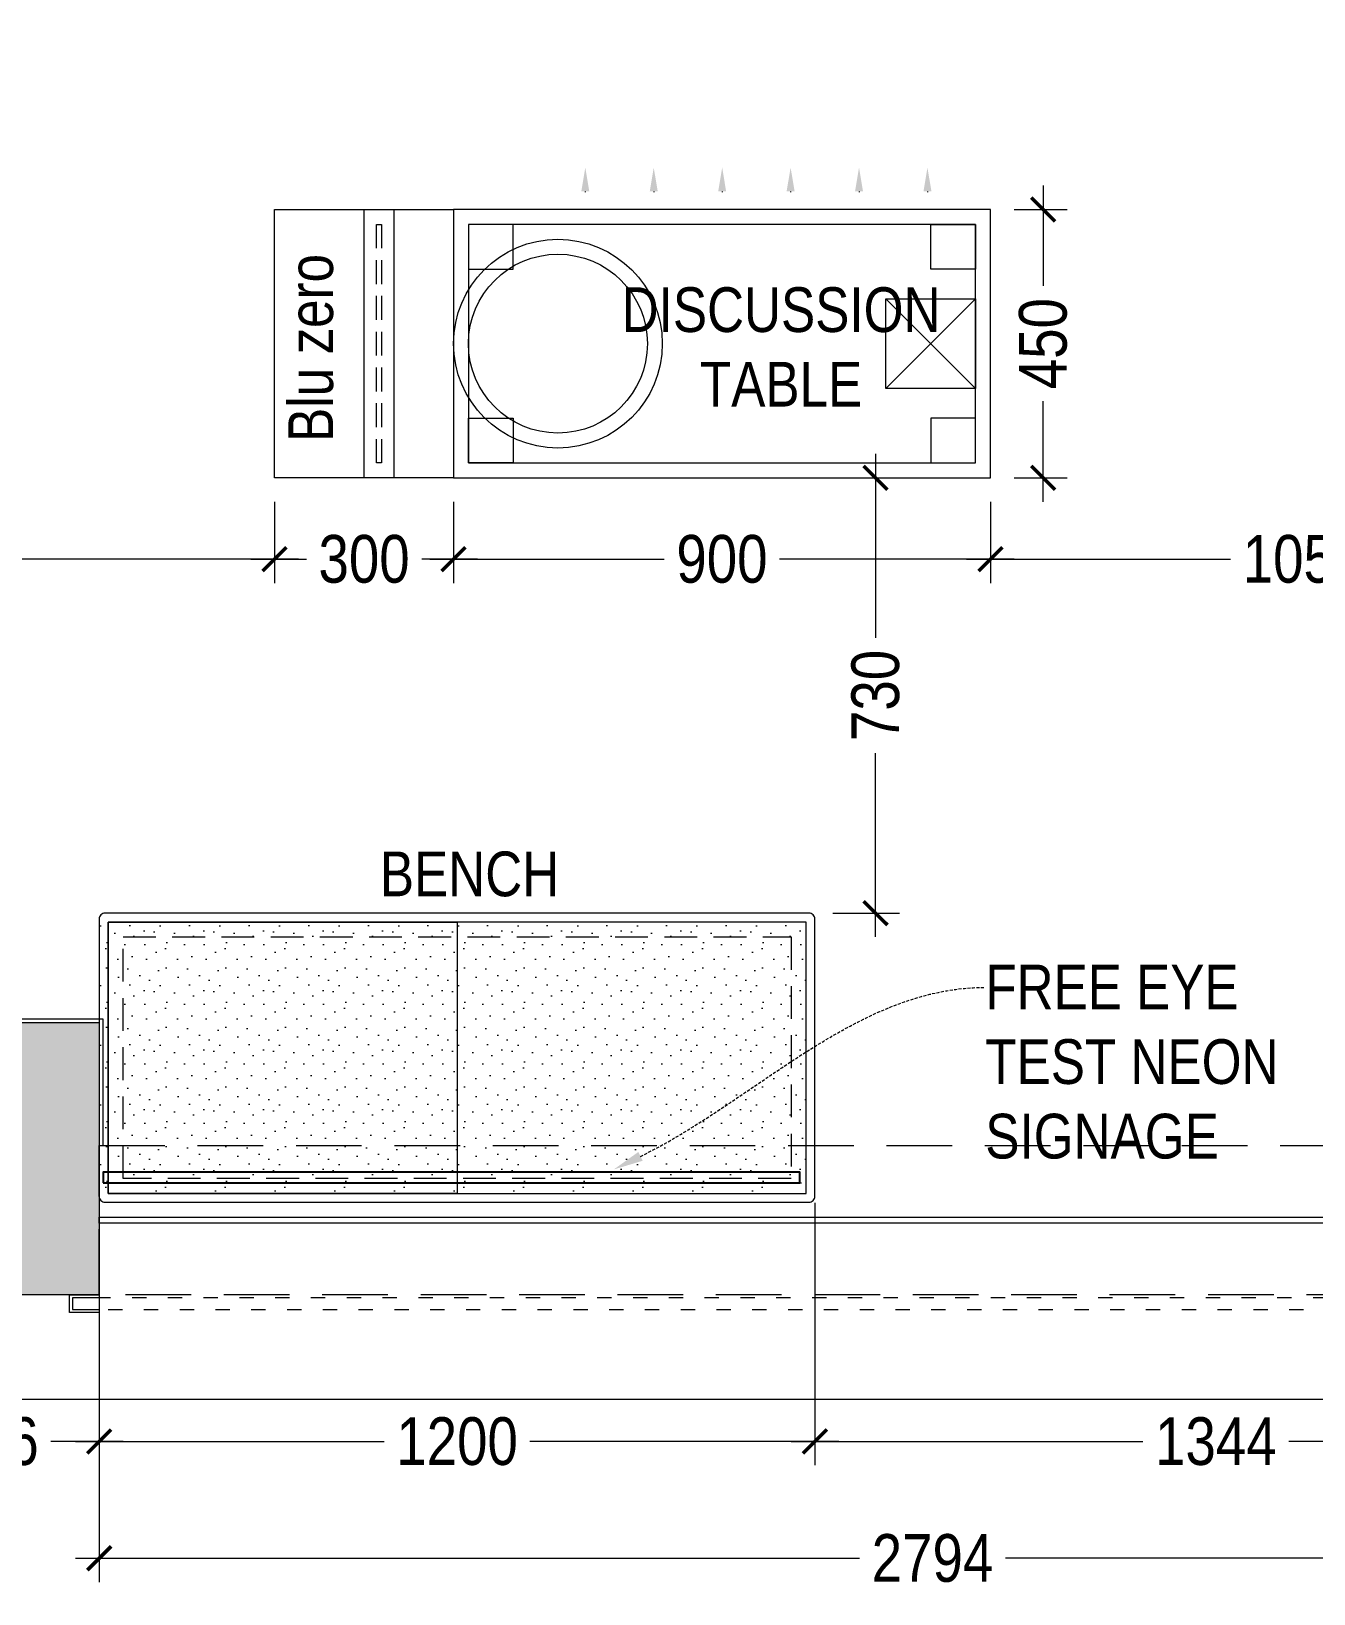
# Model space of a CAD drawing. Extents: x 9776 to 16997, y -1124789 to 0.
# Drawn here: x 13442 to 15592, y -1123415 to -1120795 of the extents above; entities that cross this region are included whole.
import ezdxf
from ezdxf import colors
from ezdxf.entities.mleader import LeaderData, LeaderLine
from ezdxf.lldxf.tags import DXFTag
from ezdxf.math import Vec2, Vec3

# ---------------------------------------------------------------- set-up
doc = ezdxf.new("R2010")
doc.units = 0
doc.header["$LTSCALE"] = 40
doc.header["$MEASUREMENT"] = 0
doc.header["$PDMODE"] = 3
for name, pattern in [('ACAD_ISO03W100', [30, 12, -18]), ('D10_DASHED', [0.75, 0.5, -0.25]), ('HIDDEN', [0.375, 0.25, -0.125]), ('HIDDEN2', [0.1875, 0.125, -0.0625])]:
    doc.linetypes.add(name, pattern=pattern)
for name, color, linetype, lineweight in [('beam', 90, 'Continuous', 9), ('Column', 243, 'Continuous', 9), ('Column hatch', 8, 'Continuous', 9), ('dimensions', 149, 'Continuous', 5), ('Floor-Unit', 1, 'Continuous', 13), ('Glass-FrontGlazing', 150, 'Continuous', 20), ('LENS_FURNITURE', 13, 'Continuous', 9), ('LENS_HATCH', 251, 'Continuous', 5), ('LENS_TEXT', 31, 'HIDDEN2', 5), ('LN-ELEVATION-1', 81, 'Continuous', 25), ('LN-ELEVATION-2', 103, 'Continuous', 20), ('LN-ELEVATION-5', 167, 'Continuous', 5), ('Mirror', 4, 'Continuous', 15), ('shutter', 172, 'Continuous', 9), ('Steps', 4, 'Continuous', 9)]:
    doc.layers.add(name, color=color, linetype=linetype, lineweight=lineweight)
doc.styles.get("Standard").update_dxf_attribs({"font": 'ARIALN.TTF'})
tags = doc.linetypes.add('DASHED2', pattern=[0.375, 0.25, -0.125]).pattern_tags.tags
tags[6:7] = [DXFTag(74, 4), DXFTag(75, 0), DXFTag(340, '0'), DXFTag(46, 1.0), DXFTag(50, 0.0), DXFTag(44, 0.0), DXFTag(45, 0.0)]
tags[4:5] = [DXFTag(74, 4), DXFTag(75, 0), DXFTag(340, '0'), DXFTag(46, 1.0), DXFTag(50, 0.0), DXFTag(44, 0.0), DXFTag(45, 0.0)]
doc.dimstyles.new('Working', dxfattribs={"dimscale": 0.8, "dimtxt": 100, "dimasz": 50, "dimexe": 50, "dimexo": 50, "dimgap": 0, "dimtad": 0, "dimdec": 0, "dimzin": 0, "dimdsep": 46, "dimtxsty": 'Standard', "dimblk": 'ARCHTICK', "dimcen": 0, "dimdle": 50, "dimclrd": 250, "dimclre": 8, "dimclrt": 7, "dimadec": 0, "dimazin": 0, "dimtfac": 1, "dimtdec": 0, "dimtofl": 0, "dimtmove": 1, "dimatfit": 3, "dimfxl": 3, "dimtolj": 1, "dimlwd": 5, "dimlwe": 0, "dimarcsym": 0})

# ---------------------------------------------------------------- blocks, each defined once
blk = doc.blocks.new('sdvwers')
at = {"layer": 'Column hatch'}
h = blk.add_hatch(color=256, dxfattribs=at)
h.dxf.hatch_style = 1
h.paths.add_polyline_path([(-3044.1, -4719.7), (-3044.1, -4263.3), (-3399.7, -4263.3), (-3399.7, -4719.7)])
at = {"layer": 'beam', "linetype": 'HIDDEN', "ltscale": 11}
blk.add_lwpolyline([(-250, -4719.7), (-3044.1, -4719.7), (-3044.1, -4469.7), (-250, -4469.7)], close=True, dxfattribs=at)
at = {"layer": 'Column'}
for p, q in [((-3399.7, -4263.3), (-3044.1, -4263.3)), ((-3044.1, -4263.3), (-3044.1, -4719.7)), ((-3044.1, -4719.7), (-3399.7, -4719.7))]:
    blk.add_line(p, q, dxfattribs=at)
at = {"layer": 'Mirror', "lineweight": 0}
for points in [[(-3405.7, -4469.7), (-3405.7, -4257.3), (-3038.1, -4257.3), (-3038.1, -4469.7)], [(-3399.7, -4469.7), (-3399.7, -4263.3), (-3044.1, -4263.3), (-3044.1, -4469.7)]]:
    blk.add_lwpolyline(points, dxfattribs=at)
at = {"layer": 'shutter', "ltscale": 10}
blk.add_lwpolyline([(-3044.1, -4719.7), (-3044.1, -4724.7), (-3089.1, -4724.7), (-3089.1, -4744.7), (-3044.1, -4744.7), (-3044.1, -4749.7), (-3094.1, -4749.7), (-3094.1, -4719.7)], close=True, dxfattribs=at)
at = {"layer": 'shutter', "color": 5, "linetype": 'ACAD_ISO03W100', "ltscale": 0.05, "true_color": 0x0505ff}
blk.add_lwpolyline([(-3089.1, -4724.7), (-3089.1, -4744.7), (-205, -4744.7), (-205, -4724.7)], close=True, dxfattribs=at)
at = {"layer": 'Steps'}
blk.add_line((-6520, -4894.7), (0, -4894.7), dxfattribs=at)
blk = doc.blocks.new('D-Table-900')
at = {"layer": 'LN-ELEVATION-1', "linetype": 'ByBlock', "lineweight": -2}
for p, q in [((-794.5, -480.3), (-794.5, -479)), ((-679.8, -480.3), (-679.8, -479)), ((-565.1, -480.3), (-565.1, -479)), ((-450.4, -480.3), (-450.4, -479)), ((-335.6, -480.3), (-335.6, -479)), ((-220.9, -480.3), (-220.9, -479))]:
    blk.add_line(p, q, dxfattribs=at)
for points in [[(0, 0), (-900, 0), (-900, -450), (0, -450)], [(-25, -25), (-875, -25), (-875, -425), (-25, -425)]]:
    blk.add_lwpolyline(points, close=True, dxfattribs=at)
for radius in [175, 150]:
    blk.add_circle((-175, -225), radius, dxfattribs=at)
for points in [[(-787.9, -480.3), (-801.2, -480.3), (-794.5, -520.3)], [(-673.1, -480.3), (-686.5, -480.3), (-679.8, -520.3)], [(-558.4, -480.3), (-571.8, -480.3), (-565.1, -520.3)], [(-443.7, -480.3), (-457, -480.3), (-450.4, -520.3)], [(-329, -480.3), (-342.3, -480.3), (-335.6, -520.3)], [(-214.2, -480.3), (-227.6, -480.3), (-220.9, -520.3)]]:
    blk.add_solid(points, dxfattribs=at)
at = {"layer": 'LN-ELEVATION-5', "linetype": 'ByBlock', "lineweight": -2}
for p, q in [((-725, -300), (-875, -150)), ((-875, -300), (-725, -150))]:
    blk.add_line(p, q, dxfattribs=at)
for points in [[(-800, -25), (-875, -25), (-875, -100), (-800, -100)], [(-100, -25), (-25, -25), (-25, -100), (-100, -100)], [(-725, -300), (-875, -300), (-875, -150), (-725, -150)], [(-800, -425), (-875, -425), (-875, -350), (-800, -350)], [(-100, -425), (-25, -425), (-25, -350), (-100, -350)]]:
    blk.add_lwpolyline(points, close=True, dxfattribs=at)
blk = doc.blocks.new('blu zero rack details')
at = {"layer": 'LENS_FURNITURE', "color": 1, "ltscale": 0.5}
for points in [[(86206.7, 120883.4), (86206.7, 120433.4), (85906.7, 120433.4), (85906.7, 120883.4)], [(86106.7, 120883.4), (86106.7, 120433.4), (86056.7, 120433.4), (86056.7, 120883.4)]]:
    blk.add_lwpolyline(points, close=True, dxfattribs=at)
at = {"layer": 'LENS_FURNITURE', "color": 1, "linetype": 'D10_DASHED', "ltscale": 2}
blk.add_lwpolyline([(86085.7, 120858.4), (86085.7, 120458.4), (86077.7, 120458.4), (86077.7, 120858.4)], close=True, dxfattribs=at)
blk = doc.blocks.new('awefera')
at = {"layer": 'LENS_HATCH', "lineweight": 0}
h = blk.add_hatch(dxfattribs=at)
h.set_pattern_fill('STIP1', color=177, scale=100, angle=270, pattern_type=2)
h.set_pattern_definition([(270, (6617251.08, -170439.11), (100, -2e-13), [0, -100]), (270, (6617235.08, -170451.11), (100, -2e-13), [0, -100]), (270, (6617211.08, -170446.11), (100, -2e-13), [0, -100]), (270, (6617188.08, -170481.11), (100, -2e-13), [0, -100]), (270, (6617224.08, -170478.11), (100, -2e-13), [0, -100]), (270, (6617248.08, -170505.11), (100, -2e-13), [0, -100]), (270, (6617255.08, -170470.11), (100, -2e-13), [0, -100]), (270, (6617214.08, -170512.11), (100, -2e-13), [0, -100]), (270, (6617182.08, -170507.11), (100, -2e-13), [0, -100]), (270, (6617167.08, -170433.11), (100, -2e-13), [0, -100]), (270, (6617187.08, -170451.11), (100, -2e-13), [0, -100]), (270, (6617168.08, -170465.11), (100, -2e-13), [0, -100]), (270, (6617232.08, -170526.11), (100, -2e-13), [0, -100]), (270, (6617207.08, -170494.11), (100, -2e-13), [0, -100]), (270, (6617240.08, -170486.11), (100, -2e-13), [0, -100]), (270, (6617231.08, -170503.11), (100, -2e-13), [0, -100]), (270, (6617204.08, -170467.11), (100, -2e-13), [0, -100]), (270, (6617258.08, -170495.11), (100, -2e-13), [0, -100]), (270, (6617199.08, -170526.11), (100, -2e-13), [0, -100]), (270, (6617169.08, -170523.11), (100, -2e-13), [0, -100])])
h.paths.add_polyline_path([(451.7, 227.5), (0, 227.5), (0, -227.5), (451.7, -227.5)])
h.paths.add_polyline_path([(0, 227.5), (0, -227.5)], flags=17)
h.paths.add_polyline_path([(-733.3, 227.5), (0, 227.5), (0, -227.5), (-733.3, -227.5)])
at = {"layer": 'LN-ELEVATION-2', "ltscale": 0.5}
for points in [[(-718.3, 227.5), (-133.3, 227.5), (-133.3, -227.5), (-718.3, -227.5)], [(451.7, 227.5), (-133.3, 227.5), (-133.3, -227.5), (451.7, -227.5)]]:
    blk.add_lwpolyline(points, close=True, dxfattribs=at)
at = {"layer": 'LN-ELEVATION-5', "ltscale": 0.5}
blk.add_lwpolyline([(456.7, 242.5), (-723.3, 242.5, 0.414214), (-733.3, 232.5), (-733.3, -232.5, 0.414214), (-723.3, -242.5), (456.7, -242.5, 0.414214), (466.7, -232.5), (466.7, 232.5, 0.414214)], format="xyb", close=True, dxfattribs=at)
blk.add_lwpolyline([(451.7, 227.5), (-718.3, 227.5), (-718.3, -227.5), (451.7, -227.5)], close=True, dxfattribs=at)
at = {"layer": 'LN-ELEVATION-5', "linetype": 'HIDDEN2', "ltscale": 11}
blk.add_lwpolyline([(-693.3, 202.5), (426.7, 202.5), (426.7, -202.5), (-693.3, -202.5)], close=True, dxfattribs=at)
blk = doc.blocks.new('_ArchTick')
at = {"const_width": 0.15}
blk.add_lwpolyline([(-0.5, -0.5), (0.5, 0.5)], dxfattribs=at)
blk = doc.blocks.new('*D26')
at = {"layer": 'Defpoints', "color": 0, "ltscale": 50, "transparency": 16777216}
for p in [(13200.3, -1122663.5), (13555.9, -1122663.5), (13555.9, -1123159.5)]:
    blk.add_point(p, dxfattribs=at)
at = {"layer": 'dimensions', "color": 8, "linetype": 'DASHED2', "lineweight": 0, "ltscale": 50, "transparency": 16777216}
for p, q in [((13200.3, -1122759.5), (13200.3, -1123199.5)), ((13555.9, -1122759.5), (13555.9, -1123199.5))]:
    blk.add_line(p, q, dxfattribs=at)
at = {"layer": 'dimensions', "color": 250, "linetype": 'DASHED2', "lineweight": 5, "ltscale": 50, "transparency": 16777216}
for p, q in [((13160.3, -1123159.5), (13305.7, -1123159.5)), ((13595.9, -1123159.5), (13450.5, -1123159.5))]:
    blk.add_line(p, q, dxfattribs=at)
at = {"layer": 'dimensions', "color": 250, "lineweight": 5, "ltscale": 50, "transparency": 16777216, "xscale": 40, "yscale": 40, "zscale": 40, "rotation": 180}
blk.add_blockref('_ArchTick', (13200.3, -1123159.5), dxfattribs=at)
at = {"layer": 'dimensions', "color": 250, "lineweight": 5, "ltscale": 50, "transparency": 16777216, "xscale": 40, "yscale": 40, "zscale": 40}
blk.add_blockref('_ArchTick', (13555.9, -1123159.5), dxfattribs=at)
at = {"layer": 'dimensions', "color": 7, "ltscale": 50, "transparency": 16777216, "insert": (13378.1, -1123159.5), "char_height": 80, "attachment_point": 5, "bg_fill": 3, "box_fill_scale": 1.25, "bg_fill_color": 9, "bg_fill_true_color": 13158600, "bg_fill_transparency": 0}
blk.add_mtext('\\A1;356', dxfattribs=at)
blk = doc.blocks.new('*D27')
at = {"layer": 'Defpoints', "color": 0, "ltscale": 50, "transparency": 16777216}
for p in [(13555.9, -1122663.5), (14755.9, -1122663.5), (14755.9, -1123159.5)]:
    blk.add_point(p, dxfattribs=at)
at = {"layer": 'dimensions', "color": 8, "linetype": 'DASHED2', "lineweight": 0, "ltscale": 50, "transparency": 16777216}
for p, q in [((13555.9, -1122759.5), (13555.9, -1123199.5)), ((14755.9, -1122759.5), (14755.9, -1123199.5))]:
    blk.add_line(p, q, dxfattribs=at)
at = {"layer": 'dimensions', "color": 250, "linetype": 'DASHED2', "lineweight": 5, "ltscale": 50, "transparency": 16777216}
for p, q in [((13515.9, -1123159.5), (14061.1, -1123159.5)), ((14795.9, -1123159.5), (14250.7, -1123159.5))]:
    blk.add_line(p, q, dxfattribs=at)
at = {"layer": 'dimensions', "color": 250, "lineweight": 5, "ltscale": 50, "transparency": 16777216, "xscale": 40, "yscale": 40, "zscale": 40, "rotation": 180}
blk.add_blockref('_ArchTick', (13555.9, -1123159.5), dxfattribs=at)
at = {"layer": 'dimensions', "color": 250, "lineweight": 5, "ltscale": 50, "transparency": 16777216, "xscale": 40, "yscale": 40, "zscale": 40}
blk.add_blockref('_ArchTick', (14755.9, -1123159.5), dxfattribs=at)
at = {"layer": 'dimensions', "color": 7, "ltscale": 50, "transparency": 16777216, "insert": (14155.9, -1123159.5), "char_height": 80, "attachment_point": 5, "bg_fill": 3, "box_fill_scale": 1.25, "bg_fill_color": 9, "bg_fill_true_color": 13158600, "bg_fill_transparency": 0}
blk.add_mtext('\\A1;1200', dxfattribs=at)
blk = doc.blocks.new('*D28')
at = {"layer": 'Defpoints', "color": 0, "ltscale": 50, "transparency": 16777216}
for p in [(16100, 0), (14755.9, -1122663.5), (16100, -1123159.5)]:
    blk.add_point(p, dxfattribs=at)
at = {"layer": 'dimensions', "color": 8, "linetype": 'DASHED2', "lineweight": 0, "ltscale": 50, "transparency": 16777216}
for p, q in [((14755.9, -1122759.5), (14755.9, -1123199.5)), ((16100, -1122759.5), (16100, -1123199.5))]:
    blk.add_line(p, q, dxfattribs=at)
at = {"layer": 'dimensions', "color": 250, "linetype": 'DASHED2', "lineweight": 5, "ltscale": 50, "transparency": 16777216}
for p, q in [((14715.9, -1123159.5), (15333.2, -1123159.5)), ((16140, -1123159.5), (15522.7, -1123159.5))]:
    blk.add_line(p, q, dxfattribs=at)
at = {"layer": 'dimensions', "color": 250, "lineweight": 5, "ltscale": 50, "transparency": 16777216, "xscale": 40, "yscale": 40, "zscale": 40, "rotation": 180}
blk.add_blockref('_ArchTick', (14755.9, -1123159.5), dxfattribs=at)
at = {"layer": 'dimensions', "color": 250, "lineweight": 5, "ltscale": 50, "transparency": 16777216, "xscale": 40, "yscale": 40, "zscale": 40}
blk.add_blockref('_ArchTick', (16100, -1123159.5), dxfattribs=at)
at = {"layer": 'dimensions', "color": 7, "ltscale": 50, "transparency": 16777216, "insert": (15428, -1123159.5), "char_height": 80, "attachment_point": 5, "bg_fill": 3, "box_fill_scale": 1.25, "bg_fill_color": 9, "bg_fill_true_color": 13158600, "bg_fill_transparency": 0}
blk.add_mtext('\\A1;1344', dxfattribs=at)
blk = doc.blocks.new('*D51')
at = {"layer": 'Defpoints', "color": 0, "ltscale": 50, "transparency": 16777216}
for p in [(15050, -1121543.6), (15050, -1121680), (16100, -1121703.5)]:
    blk.add_point(p, dxfattribs=at)
at = {"layer": 'dimensions', "color": 8, "linetype": 'DASHED2', "lineweight": 0, "ltscale": 50, "transparency": 16777216}
for p, q in [((15050, -1121583.6), (15050, -1121720)), ((16100, -1121680), (16100, -1121640))]:
    blk.add_line(p, q, dxfattribs=at)
at = {"layer": 'dimensions', "color": 250, "linetype": 'DASHED2', "lineweight": 5, "ltscale": 50, "transparency": 16777216}
for p, q in [((15010, -1121680), (15480.2, -1121680)), ((16140, -1121680), (15669.8, -1121680))]:
    blk.add_line(p, q, dxfattribs=at)
at = {"layer": 'dimensions', "color": 250, "lineweight": 5, "ltscale": 50, "transparency": 16777216, "xscale": 40, "yscale": 40, "zscale": 40, "rotation": 180}
blk.add_blockref('_ArchTick', (15050, -1121680), dxfattribs=at)
at = {"layer": 'dimensions', "color": 250, "lineweight": 5, "ltscale": 50, "transparency": 16777216, "xscale": 40, "yscale": 40, "zscale": 40}
blk.add_blockref('_ArchTick', (16100, -1121680), dxfattribs=at)
at = {"layer": 'dimensions', "color": 7, "ltscale": 50, "transparency": 16777216, "insert": (15575, -1121680), "char_height": 80, "attachment_point": 5, "bg_fill": 3, "box_fill_scale": 1.25, "bg_fill_color": 9, "bg_fill_true_color": 13158600, "bg_fill_transparency": 0}
blk.add_mtext('\\A1;1050', dxfattribs=at)
blk = doc.blocks.new('*D52')
at = {"layer": 'Defpoints', "color": 0, "ltscale": 50, "transparency": 16777216}
for p in [(14150, -1121543.6), (15050, -1121543.6), (14150, -1121680)]:
    blk.add_point(p, dxfattribs=at)
at = {"layer": 'dimensions', "color": 8, "linetype": 'DASHED2', "lineweight": 0, "ltscale": 50, "transparency": 16777216}
for p, q in [((14150, -1121583.6), (14150, -1121720)), ((15050, -1121583.6), (15050, -1121720))]:
    blk.add_line(p, q, dxfattribs=at)
at = {"layer": 'dimensions', "color": 250, "linetype": 'DASHED2', "lineweight": 5, "ltscale": 50, "transparency": 16777216}
for p, q in [((14110, -1121680), (14527.6, -1121680)), ((15090, -1121680), (14672.4, -1121680))]:
    blk.add_line(p, q, dxfattribs=at)
at = {"layer": 'dimensions', "color": 250, "lineweight": 5, "ltscale": 50, "transparency": 16777216, "xscale": 40, "yscale": 40, "zscale": 40, "rotation": 180}
blk.add_blockref('_ArchTick', (14150, -1121680), dxfattribs=at)
at = {"layer": 'dimensions', "color": 250, "lineweight": 5, "ltscale": 50, "transparency": 16777216, "xscale": 40, "yscale": 40, "zscale": 40}
blk.add_blockref('_ArchTick', (15050, -1121680), dxfattribs=at)
at = {"layer": 'dimensions', "color": 7, "ltscale": 50, "transparency": 16777216, "insert": (14600, -1121680), "char_height": 80, "attachment_point": 5, "bg_fill": 3, "box_fill_scale": 1.25, "bg_fill_color": 9, "bg_fill_true_color": 13158600, "bg_fill_transparency": 0}
blk.add_mtext('\\A1;900', dxfattribs=at)
blk = doc.blocks.new('*D53')
at = {"layer": 'Defpoints', "color": 0, "ltscale": 50, "transparency": 16777216}
for p in [(13850, -1121543.6), (14150, -1121543.6), (13850, -1121680)]:
    blk.add_point(p, dxfattribs=at)
at = {"layer": 'dimensions', "color": 8, "linetype": 'DASHED2', "lineweight": 0, "ltscale": 50, "transparency": 16777216}
for p, q in [((13850, -1121583.6), (13850, -1121720)), ((14150, -1121583.6), (14150, -1121720))]:
    blk.add_line(p, q, dxfattribs=at)
at = {"layer": 'dimensions', "color": 250, "linetype": 'DASHED2', "lineweight": 5, "ltscale": 50, "transparency": 16777216}
for p, q in [((13810, -1121680), (13927.6, -1121680)), ((14190, -1121680), (14072.4, -1121680))]:
    blk.add_line(p, q, dxfattribs=at)
at = {"layer": 'dimensions', "color": 250, "lineweight": 5, "ltscale": 50, "transparency": 16777216, "xscale": 40, "yscale": 40, "zscale": 40, "rotation": 180}
blk.add_blockref('_ArchTick', (13850, -1121680), dxfattribs=at)
at = {"layer": 'dimensions', "color": 250, "lineweight": 5, "ltscale": 50, "transparency": 16777216, "xscale": 40, "yscale": 40, "zscale": 40}
blk.add_blockref('_ArchTick', (14150, -1121680), dxfattribs=at)
at = {"layer": 'dimensions', "color": 7, "ltscale": 50, "transparency": 16777216, "insert": (14000, -1121680), "char_height": 80, "attachment_point": 5, "bg_fill": 3, "box_fill_scale": 1.25, "bg_fill_color": 9, "bg_fill_true_color": 13158600, "bg_fill_transparency": 0}
blk.add_mtext('\\A1;300', dxfattribs=at)
blk = doc.blocks.new('*D54')
at = {"layer": 'Defpoints', "color": 0, "ltscale": 50, "transparency": 16777216}
for p in [(12380, -1121543.6), (13850, -1121543.6), (12380, -1121680)]:
    blk.add_point(p, dxfattribs=at)
at = {"layer": 'dimensions', "color": 8, "linetype": 'DASHED2', "lineweight": 0, "ltscale": 50, "transparency": 16777216}
for p, q in [((12380, -1121583.6), (12380, -1121720)), ((13850, -1121583.6), (13850, -1121720))]:
    blk.add_line(p, q, dxfattribs=at)
at = {"layer": 'dimensions', "color": 250, "linetype": 'DASHED2', "lineweight": 5, "ltscale": 50, "transparency": 16777216}
for p, q in [((12340, -1121680), (13020.2, -1121680)), ((13890, -1121680), (13209.8, -1121680))]:
    blk.add_line(p, q, dxfattribs=at)
at = {"layer": 'dimensions', "color": 250, "lineweight": 5, "ltscale": 50, "transparency": 16777216, "xscale": 40, "yscale": 40, "zscale": 40, "rotation": 180}
blk.add_blockref('_ArchTick', (12380, -1121680), dxfattribs=at)
at = {"layer": 'dimensions', "color": 250, "lineweight": 5, "ltscale": 50, "transparency": 16777216, "xscale": 40, "yscale": 40, "zscale": 40}
blk.add_blockref('_ArchTick', (13850, -1121680), dxfattribs=at)
at = {"layer": 'dimensions', "color": 7, "ltscale": 50, "transparency": 16777216, "insert": (13115, -1121680), "char_height": 80, "attachment_point": 5, "bg_fill": 3, "box_fill_scale": 1.25, "bg_fill_color": 9, "bg_fill_true_color": 13158600, "bg_fill_transparency": 0}
blk.add_mtext('\\A1;1470', dxfattribs=at)
blk = doc.blocks.new('*D69')
at = {"layer": 'Defpoints', "color": 0, "ltscale": 50, "transparency": 16777216}
for p in [(14745.9, -1121543.6), (14857.5, -1121543.6), (14745.9, -1122273.5)]:
    blk.add_point(p, dxfattribs=at)
at = {"layer": 'dimensions', "color": 250, "linetype": 'DASHED2', "lineweight": 5, "ltscale": 50, "transparency": 16777216}
for p, q in [((14857.5, -1121503.6), (14857.5, -1121836.5)), ((14857.5, -1122313.5), (14857.5, -1121980.6))]:
    blk.add_line(p, q, dxfattribs=at)
at = {"layer": 'dimensions', "color": 8, "linetype": 'DASHED2', "lineweight": 0, "ltscale": 50, "transparency": 16777216}
for p, q in [((14785.9, -1121543.6), (14897.5, -1121543.6)), ((14785.9, -1122273.5), (14897.5, -1122273.5))]:
    blk.add_line(p, q, dxfattribs=at)
at = {"layer": 'dimensions', "color": 250, "lineweight": 5, "ltscale": 50, "transparency": 16777216, "xscale": 40, "yscale": 40, "zscale": 40}
for p, rotation in [((14857.5, -1121543.6), 90), ((14857.5, -1122273.5), 270)]:
    blk.add_blockref('_ArchTick', p, dxfattribs=dict(at, rotation=rotation))
at = {"layer": 'dimensions', "color": 7, "ltscale": 50, "transparency": 16777216, "insert": (14857.5, -1121908.5), "char_height": 80, "attachment_point": 5, "rotation": 90, "bg_fill": 3, "box_fill_scale": 1.25, "bg_fill_color": 9, "bg_fill_true_color": 13158600, "bg_fill_transparency": 0}
blk.add_mtext('\\A1;730', dxfattribs=at)
blk = doc.blocks.new('*D70')
at = {"layer": 'Defpoints', "color": 0, "ltscale": 50, "transparency": 16777216}
for p in [(15050, -1121093.6), (15138.5, -1121093.6), (15050, -1121543.6)]:
    blk.add_point(p, dxfattribs=at)
at = {"layer": 'dimensions', "color": 250, "linetype": 'DASHED2', "lineweight": 5, "ltscale": 50, "transparency": 16777216}
for p, q in [((15138.5, -1121053.6), (15138.5, -1121244.9)), ((15138.5, -1121583.6), (15138.5, -1121392.3))]:
    blk.add_line(p, q, dxfattribs=at)
at = {"layer": 'dimensions', "color": 8, "linetype": 'DASHED2', "lineweight": 0, "ltscale": 50, "transparency": 16777216}
for p, q in [((15090, -1121093.6), (15178.5, -1121093.6)), ((15090, -1121543.6), (15178.5, -1121543.6))]:
    blk.add_line(p, q, dxfattribs=at)
at = {"layer": 'dimensions', "color": 250, "lineweight": 5, "ltscale": 50, "transparency": 16777216, "xscale": 40, "yscale": 40, "zscale": 40}
for p, rotation in [((15138.5, -1121093.6), 90), ((15138.5, -1121543.6), 270)]:
    blk.add_blockref('_ArchTick', p, dxfattribs=dict(at, rotation=rotation))
at = {"layer": 'dimensions', "color": 7, "ltscale": 50, "transparency": 16777216, "insert": (15138.5, -1121318.6), "char_height": 80, "attachment_point": 5, "rotation": 90, "bg_fill": 3, "box_fill_scale": 1.25, "bg_fill_color": 9, "bg_fill_true_color": 13158600, "bg_fill_transparency": 0}
blk.add_mtext('\\A1;450', dxfattribs=at)
blk = doc.blocks.new('*D74')
at = {"layer": 'Defpoints', "color": 0, "ltscale": 50, "transparency": 16777216}
for p in [(16350, -1122783.5), (13555.9, -1122793.5), (13555.9, -1123355.5)]:
    blk.add_point(p, dxfattribs=at)
at = {"layer": 'dimensions', "color": 8, "linetype": 'DASHED2', "lineweight": 0, "ltscale": 50, "transparency": 16777216}
for p, q in [((13555.9, -1122955.5), (13555.9, -1123395.5)), ((16350, -1122955.5), (16350, -1123395.5))]:
    blk.add_line(p, q, dxfattribs=at)
at = {"layer": 'dimensions', "color": 250, "linetype": 'DASHED2', "lineweight": 5, "ltscale": 50, "transparency": 16777216}
for p, q in [((13515.9, -1123355.5), (14854.6, -1123355.5)), ((16390, -1123355.5), (15051.3, -1123355.5))]:
    blk.add_line(p, q, dxfattribs=at)
at = {"layer": 'dimensions', "color": 250, "lineweight": 5, "ltscale": 50, "transparency": 16777216, "xscale": 40, "yscale": 40, "zscale": 40, "rotation": 180}
blk.add_blockref('_ArchTick', (13555.9, -1123355.5), dxfattribs=at)
at = {"layer": 'dimensions', "color": 250, "lineweight": 5, "ltscale": 50, "transparency": 16777216, "xscale": 40, "yscale": 40, "zscale": 40}
blk.add_blockref('_ArchTick', (16350, -1123355.5), dxfattribs=at)
at = {"layer": 'dimensions', "color": 7, "ltscale": 50, "transparency": 16777216, "insert": (14953, -1123355.5), "char_height": 80, "attachment_point": 5, "bg_fill": 3, "box_fill_scale": 1.25, "bg_fill_color": 9, "bg_fill_true_color": 13158600, "bg_fill_transparency": 0}
blk.add_mtext('\\A1;2794', dxfattribs=at)

msp = doc.modelspace()

# ---------------------------------------------------------------- linework, layer by layer
at = {"layer": 'Glass-FrontGlazing'}
msp.add_lwpolyline([(13555.9, -1122793.5), (13555.9, -1122783.5), (16350, -1122783.5), (16350, -1122793.5)], close=True, dxfattribs=at)

# ---------------------------------------------------------------- block references
msp.add_blockref('sdvwers', (16600, -1118193.8))
at = {"layer": 'Floor-Unit', "rotation": 180}
msp.add_blockref('D-Table-900', (14150, -1121543.6), dxfattribs=at)
at = {"layer": 'Floor-Unit'}
for name, p in [('blu zero rack details', (-72056.7, -1241977)), ('awefera', (14289.2, -1122516))]:
    msp.add_blockref(name, p, dxfattribs=at)

# ---------------------------------------------------------------- texts
at = {"layer": 'LENS_TEXT', "linetype": 'Continuous', "ltscale": 3, "insert": (13911, -1121325.8), "char_height": 75, "width": 545.579, "attachment_point": 5, "rotation": 90}
msp.add_mtext('\\pxqc,t8;Blu zero', dxfattribs=at)
at = {"layer": 'LENS_TEXT', "linetype": 'Continuous', "ltscale": 3, "char_height": 75, "width": 237.441, "attachment_point": 5}
for s, insert in [('\\pxqc;DISCUSSION TABLE', (14699.1, -1121324.1)), ('\\pxqc;BENCH', (14176.8, -1122208.3))]:
    msp.add_mtext(s, dxfattribs=dict(at, insert=insert))

# ---------------------------------------------------------------- next in the draw order: dimensions: what is measured, and where the dimension line sits
at = {"layer": 'dimensions', "ltscale": 50}
dim = msp.add_linear_dim(base=(13555.9, -1123159.5), p1=(13200.3, -1122663.5), p2=(13555.9, -1122663.5), dimstyle='Working', override={"dimfxl": 500, "dimfxlon": 1, "dimtfill": 1, "dimarcsym": 1}, dxfattribs=at)
dim.commit()
dim.dimension.update_dxf_attribs({"geometry": '*D26', "text_midpoint": (13378.1, -1123159.5)})

# ---------------------------------------------------------------- next in the draw order: dimensions: what is measured, and where the dimension line sits
dim = msp.add_linear_dim(base=(14755.9, -1123159.5), p1=(13555.9, -1122663.5), p2=(14755.9, -1122663.5), dimstyle='Working', override={"dimfxl": 500, "dimfxlon": 1, "dimtfill": 1, "dimarcsym": 1}, dxfattribs=at)
dim.commit()
dim.dimension.update_dxf_attribs({"geometry": '*D27', "text_midpoint": (14155.9, -1123159.5)})

# ---------------------------------------------------------------- next in the draw order: dimensions: what is measured, and where the dimension line sits
dim = msp.add_linear_dim(base=(16100, -1123159.5), p1=(14755.9, -1122663.5), p2=(16100, 0), dimstyle='Working', override={"dimfxl": 500, "dimfxlon": 1, "dimtfill": 1, "dimarcsym": 1}, dxfattribs=at)
dim.commit()
dim.dimension.update_dxf_attribs({"geometry": '*D28', "text_midpoint": (15428, -1123159.5)})

# ---------------------------------------------------------------- next in the draw order: linework, layer by layer
msp.add_lwpolyline([(13562.5, -1122726), (14730.5, -1122726), (14730.5, -1122708), (13562.5, -1122708)], close=True)

# ---------------------------------------------------------------- next in the draw order: dimensions: what is measured, and where the dimension line sits
for base, p1, p2, picture, middle in [((15050, -1121680), (16100, -1121703.5), (15050, -1121543.6), '*D51', (15575, -1121680)), ((13555.9, -1123355.5), (16350, -1122783.5), (13555.9, -1122793.5), '*D74', (14953, -1123355.5))]:
    dim = msp.add_linear_dim(base=base, p1=p1, p2=p2, dimstyle='Working', override={"dimfxl": 500, "dimfxlon": 1, "dimtfill": 1, "dimarcsym": 1}, dxfattribs=at)
    dim.commit()
    dim.dimension.update_dxf_attribs({"geometry": picture, "text_midpoint": middle})

# ---------------------------------------------------------------- next in the draw order: dimensions: what is measured, and where the dimension line sits
dim = msp.add_linear_dim(base=(14150, -1121680), p1=(15050, -1121543.6), p2=(14150, -1121543.6), dimstyle='Working', override={"dimfxl": 500, "dimfxlon": 1, "dimtfill": 1, "dimarcsym": 1}, dxfattribs=at)
dim.commit()
dim.dimension.update_dxf_attribs({"geometry": '*D52', "text_midpoint": (14600, -1121680)})

# ---------------------------------------------------------------- next in the draw order: leaders
at = {"layer": 'LENS_TEXT', "color": 1, "linetype": 'Continuous', "ltscale": 3, "true_color": 0xf50000}
ml = msp.add_multileader_mtext('Standard', dxfattribs=at)
ml.set_content('\\pxql,t3;{\\C256;FREE EYE TEST NEON SIGNAGE}', color=1)
ml.set_leader_properties(color=256, linetype='ByLayer', lineweight=-1)
ml.build(insert=Vec2(0, 0))
ml.multileader.update_dxf_attribs({"leader_type": 2, "dogleg_length": 0.36, "arrow_head_size": 50})
ctx = ml.context
ctx.base_point, ctx.char_height, ctx.arrow_head_size, ctx.landing_gap_size, ctx.plane_origin = Vec3(15041.4, -1122398.1, 44.9), 75, 50, 0.09, Vec3(17288.3, -1120549.7, 44.9)
notes = []
notes.append((ctx, [(1, (1, 1, 0), (15041, -1122398.1, 44.9), (1, 0), 0.36, [(0, [(14418.5, -1122703.5, 44.9)], 0, [])])]))
ctx.mtext.insert, ctx.mtext.width, ctx.mtext.flow_direction = Vec3(15041.5, -1122360, 44.9), 529.046, 5
for ctx, leaders in notes:
    for number, flags, end, landing, length, lines in leaders:
        leader = LeaderData()
        leader.index, (leader.has_last_leader_line, leader.has_dogleg_vector, leader.attachment_direction) = number, flags
        leader.last_leader_point, leader.dogleg_vector, leader.dogleg_length = Vec3(end), Vec3(landing), length
        for number, points, colour, breaks in lines:
            line = LeaderLine()
            line.index, line.vertices, line.color, line.breaks = number, Vec3.list(points), colors.encode_raw_color(colour), breaks
            leader.lines.append(line)
        ctx.leaders.append(leader)

# ---------------------------------------------------------------- next in the draw order: dimensions: what is measured, and where the dimension line sits
at = {"layer": 'dimensions', "ltscale": 50}
for base, p1, p2, picture, middle in [((15138.5, -1121093.6), (15050, -1121543.6), (15050, -1121093.6), '*D70', (15138.5, -1121318.6)), ((14857.5, -1121543.6), (14745.9, -1122273.5), (14745.9, -1121543.6), '*D69', (14857.5, -1121908.5))]:
    dim = msp.add_linear_dim(base=base, p1=p1, p2=p2, angle=90, dimstyle='Working', override={"dimfxl": 500, "dimfxlon": 1, "dimtfill": 1, "dimarcsym": 1}, dxfattribs=at)
    dim.commit()
    dim.dimension.update_dxf_attribs({"geometry": picture, "text_midpoint": middle})
dim = msp.add_linear_dim(base=(13850, -1121680), p1=(14150, -1121543.6), p2=(13850, -1121543.6), dimstyle='Working', override={"dimfxl": 500, "dimfxlon": 1, "dimtfill": 1, "dimarcsym": 1}, dxfattribs=at)
dim.commit()
dim.dimension.update_dxf_attribs({"geometry": '*D53', "text_midpoint": (14000, -1121680)})

# ---------------------------------------------------------------- next in the draw order: dimensions: what is measured, and where the dimension line sits
dim = msp.add_linear_dim(base=(12380, -1121680), p1=(13850, -1121543.6), p2=(12380, -1121543.6), dimstyle='Working', override={"dimfxl": 500, "dimfxlon": 1, "dimtfill": 1, "dimarcsym": 1}, dxfattribs=at)
dim.commit()
dim.dimension.update_dxf_attribs({"geometry": '*D54', "text_midpoint": (13115, -1121680)})

doc.saveas('drawing.dxf')
